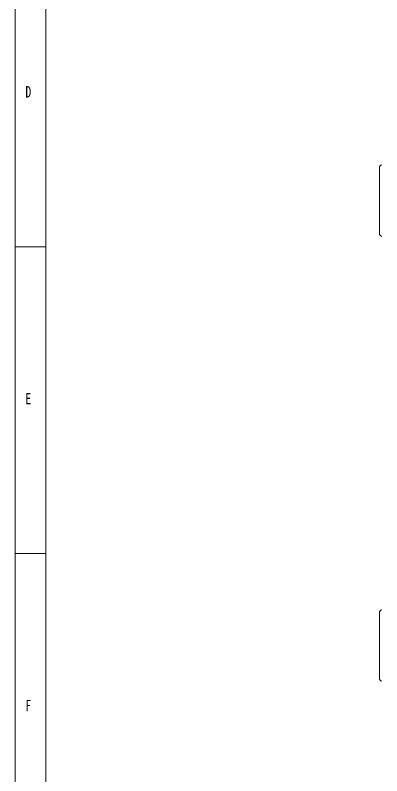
# Model space of a CAD drawing. Header units: millimetres. Extents: x 5 to 589, y 5 to 415.
# Drawn here: x 5 to 64.8, y 123.8 to 247.7 of the extents above; entities that cross this region are included whole.
import ezdxf

# ---------------------------------------------------------------- set-up
doc = ezdxf.new("R2010")
doc.units = ezdxf.units.MM
doc.styles.add('SLDTEXTSTYLE0', font='TXT', dxfattribs={"width": 0.75})

msp = doc.modelspace()

# ---------------------------------------------------------------- linework, layer by layer
at = {"color": 7, "linetype": 'Continuous', "lineweight": 0}
for p, q in [((5, 415), (5, 5)), ((10, 410), (10, 10)), ((5, 210), (10, 210)), ((10, 160), (5, 160))]:
    msp.add_line(p, q, dxfattribs=at)
at = {"color": 7, "linetype": 'Continuous', "lineweight": 15}
for p, q in [((64.4028, 222.8568), (64.4028, 222.8649)), ((64.4028, 212.1847), (64.4028, 222.8568)), ((64.4028, 150.3568), (64.4028, 150.3649)), ((64.4028, 139.6847), (64.4028, 150.3568))]:
    msp.add_line(p, q, dxfattribs=at)
for centre, start, end in [((64.9028, 222.8649), 101.309932, 180), ((64.9028, 212.1847), 180, 258.690068), ((64.9028, 150.3649), 101.309932, 180), ((64.9028, 139.6847), 180, 258.690068)]:
    msp.add_arc(centre, 0.5, start, end, dxfattribs=at)

# ---------------------------------------------------------------- texts
at = {"color": 7, "linetype": 'Continuous', "lineweight": 0, "char_height": 1.8521, "attachment_point": 1, "style": 'SLDTEXTSTYLE0'}
for s, insert in [('D', (6.6667, 236.168)), ('E', (6.6667, 186.168)), ('F', (6.6667, 136.168))]:
    msp.add_mtext(s, dxfattribs=dict(at, insert=insert))

doc.saveas('drawing.dxf')
